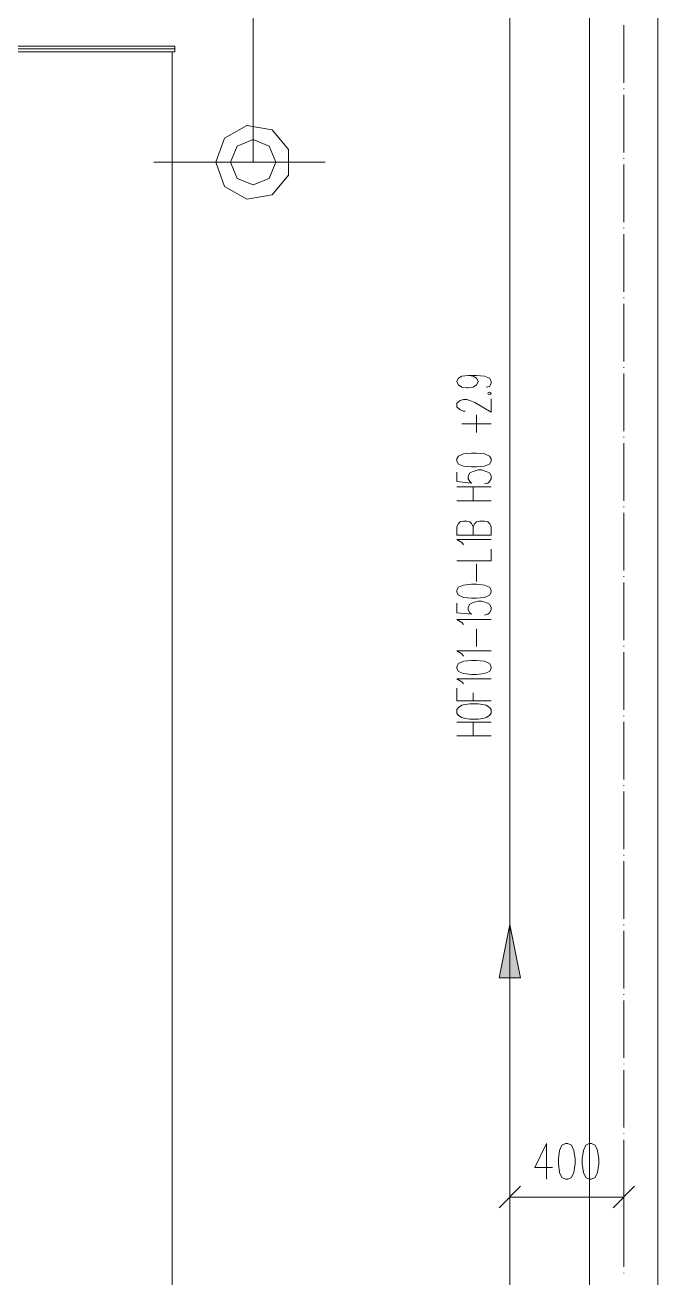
# Model space of a CAD drawing. Header units: millimetres. Extents: x 210 to 63265, y -7201 to 22496.
# Drawn here: x 36925 to 39145, y 7892 to 12288 of the extents above; entities that cross this region are included whole.
import ezdxf

# ---------------------------------------------------------------- set-up
doc = ezdxf.new("R2010")
doc.units = ezdxf.units.MM

msp = doc.modelspace()

# ---------------------------------------------------------------- hatches: boundary and pattern name
h = msp.add_hatch(color=0)
h.dxf.hatch_style = 2
h.paths.add_polyline_path([(38625.3, 9131.8), (38587.9, 8944.3), (38662.9, 8944.3)])

# ---------------------------------------------------------------- linework, layer by layer
at = {"color": 0, "lineweight": 0}
for points in [[(38625.3, 7322.7), (38625.3, 14164.1)], [(39145.4, 3884.9), (39145.4, 13883.9)], [(38905.3, 3884.9), (38905.3, 13644)], [(37725.5, 11806.3), (37725.5, 13214.1)], [(39025.3, 12085), (39025.3, 12286.9)], [(37450.5, 12214.1), (35100.8, 12214.1)], [(37450.5, 12204.1), (35100.8, 12204.1)], [(37450.5, 12194.1), (35100.8, 12194.1)], [(37400.4, 12214.1), (35150.7, 12214.1)], [(37440.5, 6784.5), (37440.5, 12194.1)], [(37450.5, 12194.1), (37450.5, 12214.1)], [(39025.3, 12062.8), (39025.3, 12064.8)], [(39025.3, 11840.6), (39025.3, 12042.6)], [(37377, 11806.3), (37941.1, 11806.3)], [(37977.6, 11806.3), (37725.5, 11806.3)], [(39025.3, 11818.4), (39025.3, 11820.4)], [(39025.3, 11596.2), (39025.3, 11798.2)], [(39025.3, 11574.1), (39025.3, 11576)], [(39025.3, 11351.9), (39025.3, 11553.8)], [(39025.3, 11329.7), (39025.3, 11331.7)], [(39025.3, 11107.5), (39025.3, 11309.5)], [(39025.3, 11085.3), (39025.3, 11087.3)], [(38542.9, 11017.3), (38554.1, 11020), (38559.8, 11030.2), (38559.8, 11037.9), (38554.1, 11048.3), (38537.1, 11056), (38508.5, 11058.5), (38479.9, 11058.5), (38457, 11056), (38445.7, 11048.3), (38440, 11037.9), (38440, 11035.4), (38445.7, 11025), (38457, 11017.3), (38474.2, 11014.8), (38479.9, 11014.8), (38497.1, 11017.3), (38508.5, 11025), (38514.2, 11035.4), (38514.2, 11037.9), (38508.5, 11048.3), (38497.1, 11056), (38479.9, 11058.5)], [(39025.3, 10863.1), (39025.3, 11065.1)], [(38468.4, 10932.5), (38462.7, 10932.5), (38451.3, 10937.7), (38440, 10947.9), (38440, 10960.8), (38451.3, 10971), (38462.7, 10973.7), (38474.2, 10973.7), (38485.6, 10971), (38502.8, 10963.3), (38559.8, 10929.9), (38559.8, 10976.2)], [(38508.5, 10857.9), (38508.5, 10919.7)], [(38457, 10888.9), (38559.8, 10888.9)], [(39025.3, 10840.8), (39025.3, 10842.9)], [(39025.3, 10618.6), (39025.3, 10820.6)], [(38440, 10719.1), (38440, 10685.7), (38491.3, 10680.5), (38485.6, 10685.7), (38479.9, 10696), (38479.9, 10706.2), (38485.6, 10716.6), (38497.1, 10721.6), (38514.2, 10726.8), (38525.7, 10726.8), (38542.9, 10721.6), (38554.1, 10716.6), (38559.8, 10706.2), (38559.8, 10696), (38554.1, 10685.7), (38548.4, 10680.5), (38537.1, 10678)], [(38440, 10667.6), (38559.8, 10667.6)], [(38497.1, 10618.8), (38497.1, 10667.6)], [(38559.8, 10618.8), (38440, 10618.8)], [(39025.3, 10596.4), (39025.3, 10598.4)], [(39025.3, 10374.2), (39025.3, 10576.2)], [(38559.8, 10498), (38440, 10498), (38440, 10528.8), (38445.7, 10539.2), (38451.3, 10544.3), (38462.7, 10546.8), (38474.2, 10546.8), (38485.6, 10544.3), (38491.3, 10539.2), (38497.1, 10528.8), (38497.1, 10498)], [(38497.1, 10528.8), (38502.8, 10539.2), (38508.5, 10544.3), (38520, 10546.8), (38537.1, 10546.8), (38548.4, 10544.3), (38554.1, 10539.2), (38559.8, 10528.8), (38559.8, 10498)], [(38462.7, 10464.6), (38457, 10472.2), (38440, 10482.6), (38559.8, 10482.6)], [(38440, 10408), (38559.8, 10408), (38559.8, 10449.2)], [(38508.5, 10335.9), (38508.5, 10397.7)], [(39025.3, 10352), (39025.3, 10354)], [(39025.3, 10129.8), (39025.3, 10331.8)], [(38440, 10258.8), (38440, 10225.4), (38491.3, 10220.4), (38485.6, 10225.4), (38479.9, 10235.8), (38479.9, 10245.9), (38485.6, 10256.3), (38497.1, 10261.5), (38514.2, 10266.5), (38525.7, 10266.5), (38542.9, 10261.5), (38554.1, 10256.3), (38559.8, 10245.9), (38559.8, 10235.8), (38554.1, 10225.4), (38548.4, 10220.4), (38537.1, 10217.7)], [(38462.7, 10184.2), (38457, 10191.9), (38440, 10202.3), (38559.8, 10202.3)], [(38508.5, 10107.1), (38508.5, 10168.8)], [(38462.7, 10073.7), (38457, 10081.4), (38440, 10091.7), (38559.8, 10091.7)], [(39025.3, 10107.7), (39025.3, 10109.6)], [(39025.3, 9885.5), (39025.3, 10087.5)], [(38462.7, 9976), (38457, 9983.7), (38440, 9994.1), (38559.8, 9994.1)], [(38559.8, 9917), (38440, 9917), (38440, 9960.6)], [(38497.1, 9917), (38497.1, 9945.2)], [(39025.3, 9863.3), (39025.3, 9865.3)], [(38440, 9842.4), (38559.8, 9842.4)], [(38497.1, 9793.5), (38497.1, 9842.4)], [(39025.3, 9641.1), (39025.3, 9843.1)], [(38559.8, 9793.5), (38440, 9793.5)], [(39025.3, 9618.9), (39025.3, 9620.9)], [(39025.3, 9396.7), (39025.3, 9598.7)], [(39025.3, 9374.4), (39025.3, 9376.5)], [(39025.3, 9152.2), (39025.3, 9354.2)], [(39025.3, 9130), (39025.3, 9132)], [(39025.3, 8907.8), (39025.3, 9109.8)], [(39025.3, 8885.6), (39025.3, 8887.6)], [(39025.3, 8663.5), (39025.3, 8865.4)], [(39025.3, 8641.3), (39025.3, 8643.2)], [(39025.3, 8419.1), (39025.3, 8621.1)], [(39025.3, 8396.9), (39025.3, 8398.9)], [(38754.5, 8363.1), (38712.8, 8279.7), (38775.4, 8279.7)], [(38754.5, 8363.1), (38754.5, 8238.2)], [(39025.3, 8174.7), (39025.3, 8376.7)], [(38662.9, 8213.2), (38587.9, 8138.2)], [(38987.9, 8138.2), (39062.9, 8213.2)], [(38625.3, 8071.9), (38625.3, 8176.7)], [(38625.3, 8175.6), (39025.3, 8175.6)], [(39025.3, 8071.9), (39025.3, 8176.7)], [(39025.3, 8152.5), (39025.3, 8154.5)], [(39025.3, 7930.4), (39025.3, 8132.3)], [(39025.3, 7908), (39025.3, 7910.1)]]:
    msp.add_lwpolyline(points, dxfattribs=at)
for points in [[(37593.8, 11806.3), (37624.8, 11890.7), (37702.6, 11935.8), (37791.3, 11920), (37849.1, 11851.2), (37849.1, 11761.2), (37791.3, 11692.3), (37702.6, 11676.6), (37624.8, 11721.6)], [(37645.9, 11806.3), (37669.3, 11862.4), (37725.5, 11885.7), (37781.7, 11862.4), (37804.9, 11806.3), (37781.7, 11749.9), (37725.5, 11726.7), (37669.3, 11749.9)], [(38554.1, 10991.6), (38558.4, 10993.2), (38560, 10995.5), (38558.4, 10997.8), (38554.1, 10999.4), (38550, 10997.8), (38548.4, 10995.5), (38550, 10993.2)], [(38508.5, 10737.2), (38491.3, 10737.2), (38462.7, 10739.7), (38445.7, 10747.4), (38440, 10757.6), (38440, 10765.5), (38445.7, 10775.7), (38462.7, 10783.3), (38491.3, 10786), (38508.5, 10786), (38537.1, 10783.3), (38554.1, 10775.7), (38559.8, 10765.5), (38559.8, 10757.6), (38554.1, 10747.4), (38537.1, 10739.7)], [(38508.5, 10276.9), (38491.3, 10276.9), (38462.7, 10279.4), (38445.7, 10287.1), (38440, 10297.5), (38440, 10305.2), (38445.7, 10315.4), (38462.7, 10323.1), (38491.3, 10325.7), (38508.5, 10325.7), (38537.1, 10323.1), (38554.1, 10315.4), (38559.8, 10305.2), (38559.8, 10297.5), (38554.1, 10287.1), (38537.1, 10279.4)], [(38508.5, 10009.5), (38491.3, 10009.5), (38462.7, 10012), (38445.7, 10019.6), (38440, 10030), (38440, 10037.7), (38445.7, 10048.1), (38462.7, 10055.8), (38491.3, 10058.3), (38508.5, 10058.3), (38537.1, 10055.8), (38554.1, 10048.1), (38559.8, 10037.7), (38559.8, 10030), (38554.1, 10019.6), (38537.1, 10012)], [(38514.2, 9852.6), (38485.6, 9852.6), (38468.4, 9855.2), (38457, 9857.8), (38445.7, 9865.4), (38440, 9873.1), (38440, 9886), (38445.7, 9893.7), (38457, 9901.4), (38468.4, 9904.1), (38485.6, 9906.6), (38514.2, 9906.6), (38531.4, 9904.1), (38542.9, 9901.4), (38554.1, 9893.7), (38559.8, 9886), (38559.8, 9873.1), (38554.1, 9865.4), (38542.9, 9857.8), (38531.4, 9855.2)], [(38625.3, 9131.8), (38587.9, 8944.3), (38662.9, 8944.3)], [(38821.2, 8363.1), (38808.7, 8357.2), (38800.3, 8339.3), (38796.2, 8309.6), (38796.2, 8291.7), (38800.3, 8262), (38808.7, 8244.1), (38821.2, 8238.2), (38829.6, 8238.2), (38842, 8244.1), (38850.4, 8262), (38854.5, 8291.7), (38854.5, 8309.6), (38850.4, 8339.3), (38842, 8357.2), (38829.6, 8363.1)], [(38904.6, 8363.1), (38892.1, 8357.2), (38883.6, 8339.3), (38879.5, 8309.6), (38879.5, 8291.7), (38883.6, 8262), (38892.1, 8244.1), (38904.6, 8238.2), (38912.8, 8238.2), (38925.3, 8244.1), (38933.7, 8262), (38937.9, 8291.7), (38937.9, 8309.6), (38933.7, 8339.3), (38925.3, 8357.2), (38912.8, 8363.1)]]:
    msp.add_lwpolyline(points, close=True, dxfattribs=at)

doc.saveas('drawing.dxf')
